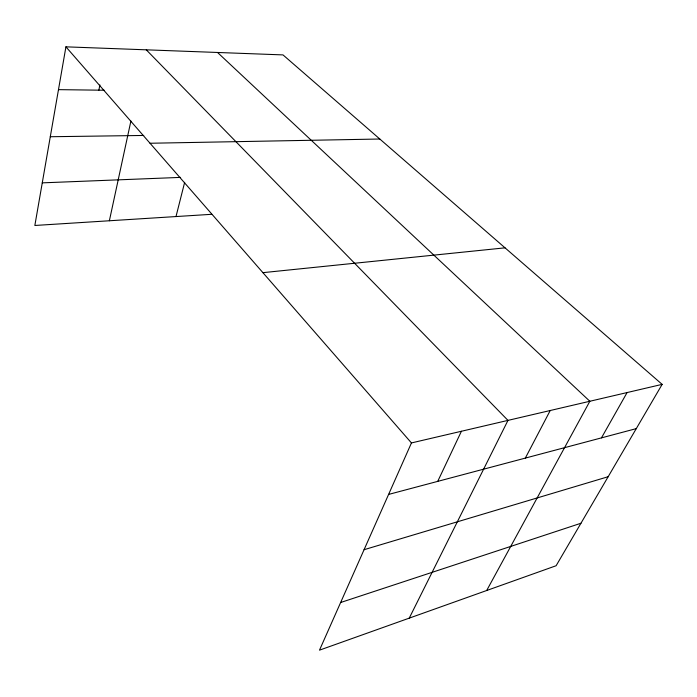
<?xml version="1.0" encoding="UTF-8"?>
<svg xmlns="http://www.w3.org/2000/svg" width="697" height="697" viewBox="0 0 697 697"><rect width="100%" height="100%" fill="white"/><g stroke="black" fill="none" stroke-linecap="round" stroke-linejoin="round"><path stroke-width="1.05" d="M662.15 384.369L411.448 442.935L319.487 650.162L556.119 565.729L662.15 384.369L283.008 54.906L65.927 46.838L34.85 225.471L211.731 214.301M98.869 90.166L99.889 84.938M109.368 220.766L130.905 121.017M176.001 216.558L184.653 182.361M437.725 481.374L461.414 431.26M409.244 618.134L507.974 420.387L146.274 49.827M525.329 458.095L550.221 410.516M486.689 590.498L589.845 401.263L217.534 52.475M601.459 437.873L627.091 392.559M340.633 602.513L580.958 523.247M364.069 549.706L608.159 476.713M388.595 494.426L636.283 428.62M262.917 272.658L505.029 247.836M42.264 182.858L180.61 177.386M150.038 143.251L379.795 139.017M50.289 136.734L143.739 135.453M58.478 89.643L104.228 90.235M65.927 46.838L411.448 442.935"/></g></svg>
